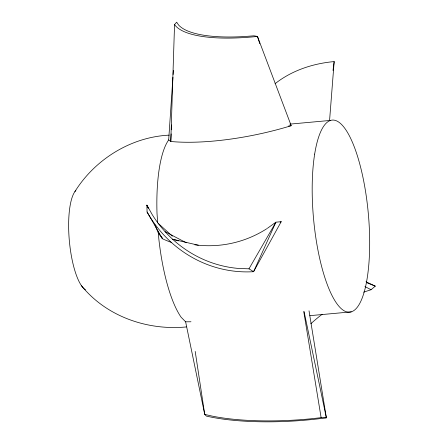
<?xml version="1.0" encoding="UTF-8"?>
<svg xmlns="http://www.w3.org/2000/svg" width="444" height="444" viewBox="0 0 444 444"><rect width="100%" height="100%" fill="white"/><g stroke="black" fill="none" stroke-linecap="round" stroke-linejoin="round"><path stroke-width="0.67" d="M174.548 24.575L170.785 141.492A118.454 34.782 -11.9 0 0 291.209 125.702L257.47 36.43L253.985 35.814L243.961 36.563A116.239 34.343 -11.9 0 1 178.638 25.064L176.668 22.2L174.548 24.575A118.454 34.81 -11.8 0 0 257.47 36.43L259.768 43.695M171.156 133.905L170.785 141.492L168.687 139.916L172.932 77.273M171.362 129.77L171.6 124.942M173.121 74.52L173.399 70.391M329.587 120.324L334.166 61.583A118.454 90.82 15.6 0 0 275.075 83.705M333.011 70.479L334.166 61.583M281.196 221.689L253.579 271.695A118.454 113.514 78.4 0 1 147.075 211.993L146.886 205.122L152.225 214.63A116.239 111.339 78 0 0 238.478 268.442L248.979 268.82L253.579 271.695L275.902 222.189L281.196 221.689A118.454 113.498 78.4 0 1 280.192 222.555M248.979 268.82L275.902 222.189L267.338 228.36M74.919 191.58C94.972 159.352 131.013 136.93 169.192 135.143M363.597 292.141L371.062 289.732L375.285 286.141L366 281.757M288.567 126.007L291.209 125.702M309.024 310.817L326.368 417.815L321.123 417.671L310.384 418.847A116.239 30.397 -3.7 0 1 212.049 416.084L204.728 414.402L185.625 321.811L181.124 317.238A96.437 27.506 84.8 0 1 158.763 238.323L158.314 231.907M289.888 124.12L330.619 120.402M186.452 326.928C147.558 330.713 106.505 316.633 81.524 285.781M309.84 315.662L351.265 311.882M185.625 321.811L190.976 321.767M198.307 245.21L172.599 239.222L178.388 240.898M366.389 282.545L375.285 286.141M155.006 224.964L158.408 233.283L159.618 233.844M364.924 286.552L371.062 289.732M165.096 231.679L186.23 242.74M158.286 223.46L172.389 236.191M158.408 233.283L162.071 238.223M147.075 211.993L162.482 238.767A118.454 113.498 78.4 0 0 171.734 242.546M148.329 208.242L146.886 205.122L147.93 207.687M161.61 236.902L162.482 238.767M304.068 311.538L326.368 417.815A118.454 31.252 -3.8 0 1 206.294 416.061L204.728 414.402L195.199 351.415M303.768 311.61L321.123 417.671M157.681 222.932L157.004 213.27A96.437 27.506 84.8 0 1 168.687 139.916M85.514 289.838A51.232 14.613 84.8 0 1 69.453 241.963A51.232 14.613 84.8 0 1 75.863 190.426M310.794 323.776A116.239 86.874 -38.1 0 1 322.172 314.285M266.761 228.738A116.239 111.372 77.9 0 1 194.872 244.811M314.663 154.101A96.437 27.506 84.8 0 0 343.967 310.689A96.437 27.506 84.8 0 0 364.197 183.638A96.437 27.506 84.8 0 0 314.663 154.101"/></g></svg>
